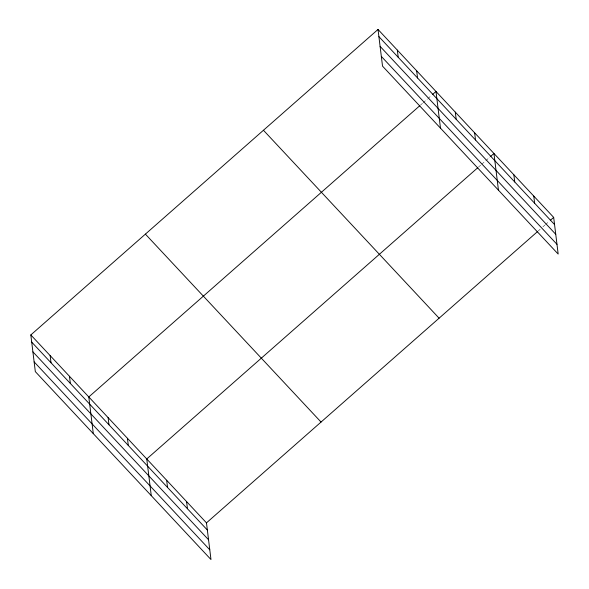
<?xml version="1.0" encoding="UTF-8"?>
<svg xmlns="http://www.w3.org/2000/svg" width="589" height="589" viewBox="0 0 589 589"><rect width="100%" height="100%" fill="white"/><g stroke="black" fill="none" stroke-linecap="round" stroke-linejoin="round"><path stroke-width="0.44" stroke-dasharray="2.94 2.21" d="M420.48 105.107L422.504 103.325M423.182 102.736L427.224 99.173M427.894 98.584L431.266 95.617M478.445 167.121L481.147 164.751M481.817 164.154L485.189 161.195M485.859 160.598L489.908 157.042M538.169 231.021L540.194 229.239M542.889 226.868L544.913 225.086M545.583 224.497L548.955 221.53"/><path stroke-width="0.88" d="M30.827 334.935L206.474 522.863L210.98 559.55L35.325 371.622L30.827 334.935L378.02 29.45L553.675 217.378L558.173 254.065L382.526 66.137L378.02 29.45M419.81 105.696L88.792 396.949L93.298 433.637M432.613 94.431L435.985 91.464L440.491 128.152M477.775 167.718L146.757 458.964L151.263 495.651M490.578 156.446L493.95 153.486L498.456 190.173M206.474 522.863L537.499 231.61M550.303 220.345L553.675 217.378M378.896 36.628L554.551 224.556M380.096 46.362L555.751 234.297M381.326 56.397L556.98 244.332M263.445 130.257L439.099 318.193M145.395 234.12L321.049 422.055M31.703 342.106L207.357 530.041M32.903 351.847L208.55 539.774M34.133 361.882L209.787 549.809M533.767 196.078L534.643 203.257M513.858 174.786L514.734 181.957M474.631 132.812L475.507 139.991M455.304 112.138L456.188 119.317M416.659 70.798L417.542 77.969M397.339 50.124L398.223 57.295M186.573 501.563L187.449 508.741M166.665 480.263L167.541 487.442M127.43 438.297L128.314 445.468M108.111 417.623L108.994 424.794M69.465 376.275L70.349 383.454M50.146 355.601L51.029 362.78"/></g></svg>
